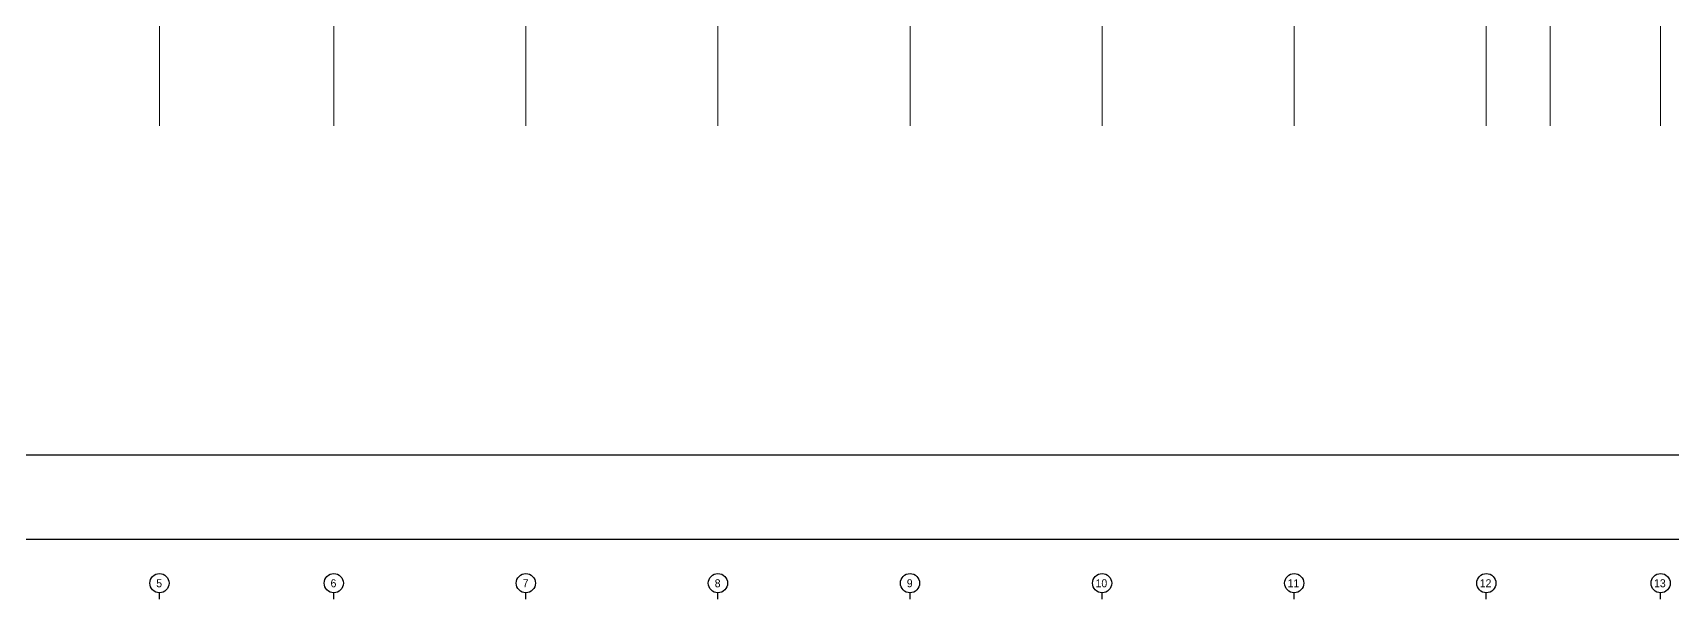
# Model space of a CAD drawing. Header units: millimetres. Extents: x 0 to 841000, y -242618 to -87908.
# Drawn here: x 278540 to 370713, y -239778 to -207949 of the extents above; entities that cross this region are included whole.
import ezdxf

# ---------------------------------------------------------------- set-up
doc = ezdxf.new("R2010")
doc.units = ezdxf.units.MM
doc.header["$LTSCALE"] = 250
doc.layers.add('CEN', color=1, linetype='Continuous', lineweight=9)
doc.layers.add('CK', color=221, linetype='Continuous', plot=False)
doc.layers.add('NOPLOT', color=191, linetype='Continuous', plot=False)
doc.styles.add('Gtx', font='Dotum.ttf')

# ---------------------------------------------------------------- blocks, each defined once
blk = doc.blocks.new('A$C9f506bfc')
at = {"layer": 'CK', "linetype": 'Continuous', "elevation": 0}
for points in [[(42200, 0), (42200, 360, -1), (42200, 1440, -1), (42200, 360, 0)], [(52000, 0), (52000, 360, -1), (52000, 1440, -1), (52000, 360, 0)], [(62800, 0), (62800, 360, -1), (62800, 1440, -1), (62800, 360, 0)], [(73600, 0), (73600, 360, -1), (73600, 1440, -1), (73600, 360, 0)], [(84400, 0), (84400, 360, -1), (84400, 1440, -1), (84400, 360, 0)], [(95200, 0), (95200, 360, -1), (95200, 1440, -1), (95200, 360, 0)], [(106000, 0), (106000, 360, -1), (106000, 1440, -1), (106000, 360, 0)], [(116800, 0), (116800, 360, -1), (116800, 1440, -1), (116800, 360, 0)], [(126600, 0), (126600, 360, -1), (126600, 1440, -1), (126600, 360, 0)]]:
    blk.add_lwpolyline(points, format="xyb", dxfattribs=at)
at = {"layer": 'CK', "linetype": 'Continuous', "style": 'Gtx'}
for s, p in [('5', (42020, 670)), ('6', (51820, 670)), ('7', (62620, 670)), ('8', (73420, 670)), ('9', (84220, 670)), ('10', (94832, 670)), ('11', (105632, 670)), ('12', (116432, 670)), ('13', (126232, 670))]:
    blk.add_text(s, height=450, dxfattribs=at).set_placement(p)

msp = doc.modelspace()

# ---------------------------------------------------------------- linework, layer by layer
at = {"layer": 'CEN'}
for p, q in [((285660.662, -131412.587), (285660.662, -213173.996)), ((295460.662, -131412.587), (295460.662, -213173.996)), ((306260.662, -131412.587), (306260.662, -213173.996)), ((317060.662, -131412.587), (317060.662, -213173.996)), ((327860.662, -131412.587), (327860.662, -213173.996)), ((338660.662, -131412.587), (338660.662, -213173.996)), ((349460.662, -131412.587), (349460.662, -213173.996)), ((360260.662, -131412.587), (360260.662, -213173.996)), ((370060.662, -131412.587), (370060.662, -213173.996)), ((363860.662, -190686.009), (363860.662, -213173.996))]:
    msp.add_line(p, q, dxfattribs=at)
at = {"layer": 'NOPLOT'}
for points in [[(210250, -87908.412), (210250, -236408.412), (420500, -236408.412), (420500, -87908.412)], [(218500, -92658.412), (218500, -231658.412), (392500, -231658.412), (392500, -92658.412)]]:
    msp.add_lwpolyline(points, close=True, dxfattribs=at)

# ---------------------------------------------------------------- block references
at = {"layer": 'CK'}
msp.add_blockref('A$C9f506bfc', (243460.662, -239778.434), dxfattribs=at)

doc.saveas('drawing.dxf')
